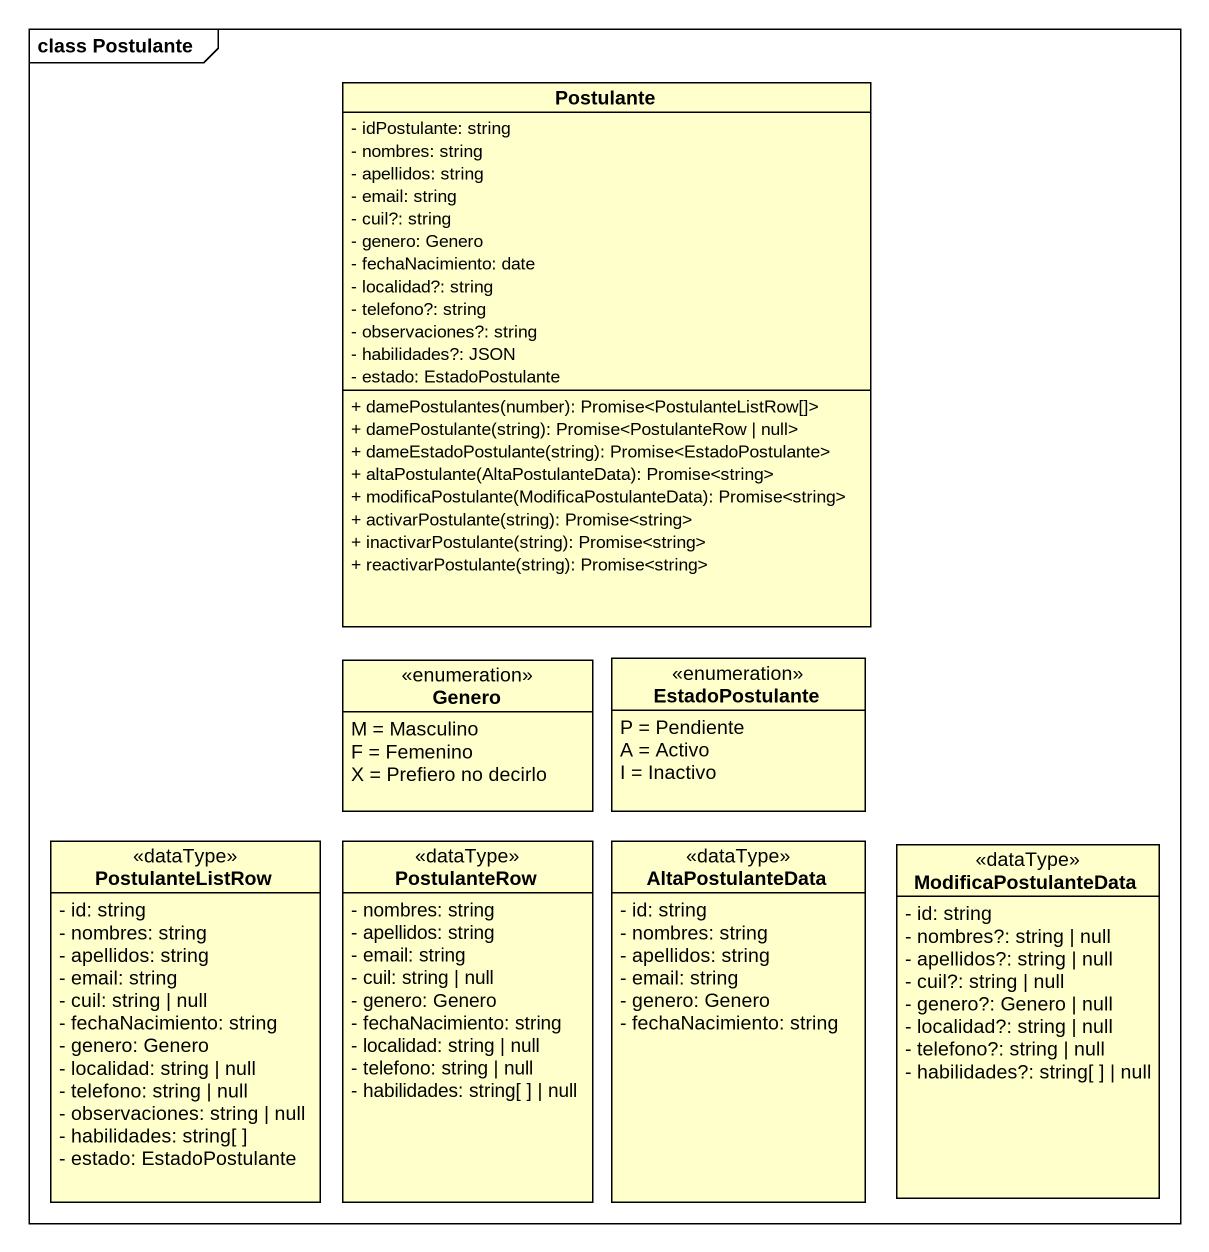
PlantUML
@startuml
mainframe class Postulante
hide circle
hide empty members
skinparam classAttributeIconSize 0
class Postulante {
  - idPostulante: string
  - nombres: string
  - apellidos: string
  - email: string
  - cuil?: string
  - genero: Genero
  - fechaNacimiento: date
  - localidad?: string
  - telefono?: string
  - observaciones?: string
  - habilidades?: JSON
  - estado: EstadoPostulante
  + damePostulantes(number): Promise<PostulanteListRow[]>
  + damePostulante(string): Promise<PostulanteRow | null>
  + dameEstadoPostulante(string): Promise<EstadoPostulante>
  + altaPostulante(AltaPostulanteData): Promise<string>
  + modificaPostulante(ModificaPostulanteData): Promise<string>
  + activarPostulante(string): Promise<string>
  + inactivarPostulante(string): Promise<string>
  + reactivarPostulante(string): Promise<string>
}
enum Genero {
  M = Masculino
  F = Femenino
  X = Prefiero no decirlo
}
enum EstadoPostulante {
  P = Pendiente
  A = Activo
  I = Inactivo
}
class PostulanteListRow <<dataType>> {
  - id: string
  - nombres: string
  - apellidos: string
  - email: string
  - cuil: string | null
  - fechaNacimiento: string
  - genero: Genero
  - localidad: string | null
  - telefono: string | null
  - observaciones: string | null
  - habilidades: string[ ]
  - estado: EstadoPostulante
}
class PostulanteRow <<dataType>> {
  - nombres: string
  - apellidos: string
  - email: string
  - cuil: string | null
  - genero: Genero
  - fechaNacimiento: string
  - localidad: string | null
  - telefono: string | null
  - habilidades: string[ ] | null
}
class AltaPostulanteData <<dataType>> {
  - id: string
  - nombres: string
  - apellidos: string
  - email: string
  - genero: Genero
  - fechaNacimiento: string
}
class ModificaPostulanteData <<dataType>> {
  - id: string
  - nombres?: string | null
  - apellidos?: string | null
  - cuil?: string | null
  - genero?: Genero | null
  - localidad?: string | null
  - telefono?: string | null
  - habilidades?: string[ ] | null
}
@enduml
